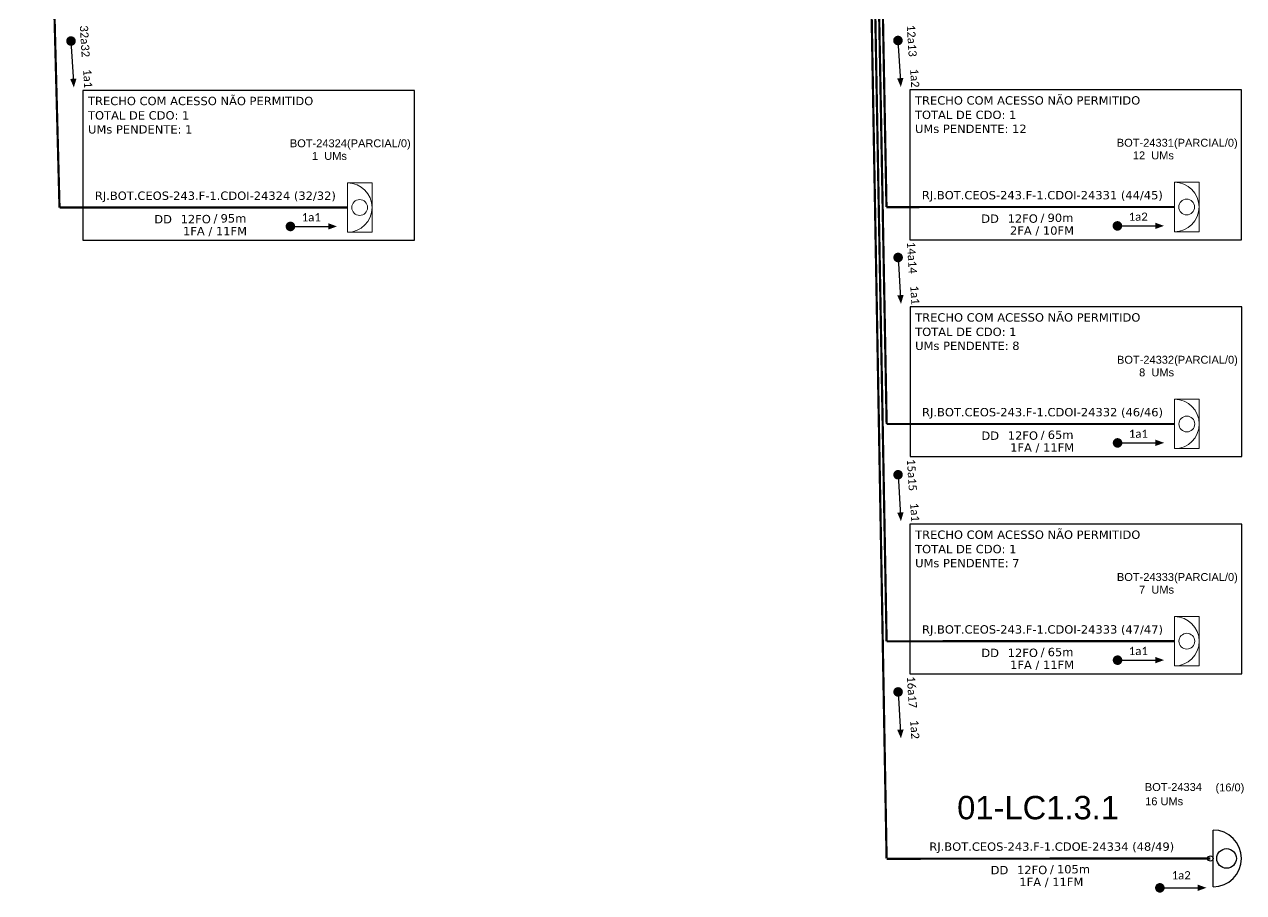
# Model space of a CAD drawing. Header units: millimetres. Extents: x 11891 to 13705, y -3602 to -1984.
# Drawn here: x 12850 to 13360, y -3421 to -3057 of the extents above; entities that cross this region are included whole.
import ezdxf
from ezdxf.enums import TextEntityAlignment as Align

# ---------------------------------------------------------------- set-up
doc = ezdxf.new("R2010")
doc.units = ezdxf.units.MM
doc.header["$MEASUREMENT"] = 0
doc.linetypes.add('ARILSUPP', pattern=[2.98, 1.42, -0.71, 0.14, -0.71])
for name, color, linetype, lineweight in [("20.0-LEGENDA DOS CDO'S", 1, 'Continuous', 0), ('20.1-CDO_INTERIOR', 1, 'Continuous', 0), ('20.2-CDO_POSTE', 1, 'Continuous', 5), ('40.1-ETIQUETAS', 1, 'Continuous', 20)]:
    doc.layers.add(name, color=color, linetype=linetype, lineweight=lineweight)
for name, color, linetype in [('CAP a instalar', 1, 'Continuous'), ('CDO_POSTE', 1, 'Continuous'), ('LC1', 3, 'Continuous'), ('SETA', 7, 'Continuous')]:
    doc.layers.add(name, color=color, linetype=linetype)
doc.styles.add('ARIAL', font='arial.ttf')
doc.styles.add('siredit', font='verdana.ttf')

# ---------------------------------------------------------------- blocks, each defined once
blk = doc.blocks.new('CDOI_INT')
at = {"layer": '20.1-CDO_INTERIOR', "color": 0, "lineweight": 18}
blk.add_lwpolyline([(4.25, -4.25), (4.25, 4.25), (0, 4.25), (0, -4.25)], close=True, dxfattribs=at)
blk.add_circle((2.12, 0), 1.36, dxfattribs=at)
blk.add_arc((0, 0), 4.25, 270, 90, dxfattribs=at)
at = {"layer": "20.0-LEGENDA DOS CDO'S", "color": 0, "style": 'ARIAL'}
for tag, p in [('CDO_N', (-0.08, 10.38)), ('SPLITER_1', (21.18, 10.38)), ('SURVEY', (-0.08, 8.2)), ('SPLITER_2', (21.19, 8.68)), ('SAP', (-0.08, 6.23)), ('1:XX', (5.94, -2.22)), ('UMS', (5.94, -4.24))]:
    blk.add_attdef(tag, p, '', height=1.36, dxfattribs=at)
blk.add_attdef('FIBRAS_UTILIZADAS', text='', height=1.36, dxfattribs=at).set_placement((15.34, 10.38), align=Align.CENTER)
blk = doc.blocks.new('ETIQUETA_RS5F')
at = {"layer": '40.1-ETIQUETAS', "color": 0, "style": 'siredit'}
blk.add_text('/', height=1.5, dxfattribs=at).set_placement((1.55, -1.95), align=Align.MIDDLE_RIGHT)
for tag, p in [('ETIQUETA_R_PRIMARIA', (1.18, 4.1)), ('ETIQUETA_R_SECUNDARIA', (1.18, 2.1)), ('F_ATIVAS/F_MORTAS', (1.11, -4.24))]:
    blk.add_attdef(tag, text='', height=1.5, dxfattribs=at).set_placement(p, align=Align.MIDDLE_CENTER)
for tag, p in [('TIPO_CABO', (-6.62, -2.12)), ('CAP_CABO', (0.37, -2.09))]:
    blk.add_attdef(tag, text='', height=1.5, dxfattribs=at).set_placement(p, align=Align.MIDDLE_RIGHT)
blk.add_attdef('METROS', text='', height=1.5, dxfattribs=at).set_placement((2.11, -1.95), align=Align.MIDDLE_LEFT)
for tag, p in [('FUSÃO_1', (0.82, -8.39)), ('FUSÃO_2', (0.82, -10.6)), ('FUSÃO_3', (0.82, -12.93)), ('FUSÃO_4', (0.82, -15.14)), ('FUSÃO_5', (0.82, -17.16))]:
    blk.add_attdef(tag, text='', height=1.5, dxfattribs=at).set_placement(p, align=Align.CENTER)
blk = doc.blocks.new('CDOE-TEXTO PADRÃO')
at = {"layer": "20.0-LEGENDA DOS CDO'S", "color": 0, "style": 'ARIAL'}
for tag, p in [('CDO_N', (0.49, 7.39)), ('CORDOALHA', (0.5, 4.33)), ('SAP', (0.51, 1.67)), ('SPLITER_1', (0.59, -0.91)), ('SPLITER_2', (0.6, -3.55)), ('(XX-XX_F)S', (0.54, -8.29)), ('(XX-XX_L)S', (0.55, -10.83)), ('UMS', (0.55, -13.15))]:
    blk.add_attdef(tag, p, '', height=1.7, rotation=0.118, dxfattribs=at)
blk.add_attdef('FIBRAS_UTILIZADAS', text='', height=1.7, rotation=0.118, dxfattribs=at).set_placement((19.77, 7.43), align=Align.CENTER)
blk = doc.blocks.new('CDOE POSTE_')
at = {"color": 1}
blk.add_line((12.92, -5.49), (-2.38, -5.49), dxfattribs=at)
for centre, radius in [((5.27, -1.86), 2.64), ((5.27, -6.2), 0.708)]:
    blk.add_circle(centre, radius, dxfattribs=at)
blk.add_arc((5.27, -5.49), 7.65, 0, 180, dxfattribs=at)

msp = doc.modelspace()

# ---------------------------------------------------------------- linework, layer by layer
at = {"const_width": 2, "elevation": 2}
for points in [[(12869.38, -3063.4, 1), (12869.5, -3065.4, 1)], [(13215.44, -3063.17, 1), (13215.56, -3065.17, 1)], [(12960.27, -3142.02, 1), (12962.27, -3142.02, 1)], [(13306.33, -3141.79, 1), (13308.33, -3141.79, 1)], [(13215.51, -3154.01, 1), (13215.63, -3156.01, 1)], [(13306.4, -3232.63, 1), (13308.4, -3232.63, 1)], [(13215.48, -3244.96, 1), (13215.61, -3246.95, 1)], [(13306.38, -3323.58, 1), (13308.38, -3323.58, 1)], [(13215.49, -3335.88, 1), (13215.61, -3337.88, 1)], [(13324.1, -3418.89, 1), (13326.1, -3418.89, 1)]]:
    msp.add_lwpolyline(points, format="xyb", close=True, dxfattribs=at)
at = {"color": 3, "elevation": 2}
for points in [[(12874.42, -3085.12), (12874.42, -3147.78), (13013.25, -3147.78), (13013.25, -3085.12), (12874.42, -3085.12)], [(13220.48, -3084.89), (13220.48, -3147.55), (13359.31, -3147.55), (13359.31, -3084.89), (13220.48, -3084.89)], [(13220.55, -3175.72), (13220.55, -3238.39), (13359.38, -3238.39), (13359.38, -3175.72), (13220.55, -3175.72)], [(13220.52, -3266.67), (13220.52, -3329.34), (13359.36, -3329.34), (13359.36, -3266.67), (13220.52, -3266.67)]]:
    msp.add_lwpolyline(points, dxfattribs=at)
at = {"layer": 'CAP a instalar', "color": 8, "ltscale": 7, "const_width": 0.933, "elevation": 2}
for points in [[(12864.64, -3134.13), (12850.41, -2588.86)], [(13210.75, -3315.68), (13197.62, -2588.74)], [(13210.77, -3224.73), (13199.13, -2588.74)], [(13210.7, -3133.9), (13200.51, -2588.74)], [(12864.64, -3134.13), (12985.09, -3134.1)], [(13210.7, -3133.9), (13331.15, -3133.87)], [(13210.77, -3224.73), (13331.22, -3224.7)], [(13210.75, -3315.68), (13331.2, -3315.65)]]:
    msp.add_lwpolyline(points, dxfattribs=at)
at = {"layer": 'CAP a instalar', "ltscale": 7, "const_width": 0.933, "elevation": 2}
for points in [[(13210.75, -3406.6), (13196.24, -2588.74)], [(13210.76, -3406.71), (13346.24, -3406.6)]]:
    msp.add_lwpolyline(points, dxfattribs=at)
at = {"layer": 'SETA', "elevation": 2}
for points in [[(12869.44, -3064.4), (12870.48, -3081.56)], [(13215.5, -3064.17), (13216.54, -3081.33)], [(12961.27, -3142.02), (12978.47, -3142.02)], [(13307.33, -3141.79), (13324.53, -3141.79)], [(13215.57, -3155.01), (13216.61, -3172.17)], [(13307.4, -3232.63), (13324.6, -3232.63)], [(13215.54, -3245.95), (13216.58, -3263.12)], [(13307.38, -3323.58), (13324.57, -3323.58)], [(13215.55, -3336.88), (13216.59, -3354.04)], [(13325.1, -3418.89), (13342.29, -3418.89)]]:
    msp.add_lwpolyline(points, dxfattribs=at)
at = {"layer": 'SETA'}
for points in [[(12871.75, -3080.1, 2), (12870.64, -3083.84, 2), (12869.09, -3080.26, 2)], [(13217.81, -3079.87, 2), (13216.7, -3083.61, 2), (13215.15, -3080.03, 2)], [(12977.09, -3140.66, 2), (12980.75, -3142, 2), (12977.09, -3143.33, 2)], [(13323.15, -3140.43, 2), (13326.81, -3141.77, 2), (13323.15, -3143.1, 2)], [(13217.88, -3170.71, 2), (13216.77, -3174.45, 2), (13215.22, -3170.87, 2)], [(13323.22, -3231.27, 2), (13326.88, -3232.6, 2), (13323.22, -3233.94, 2)], [(13217.86, -3261.66, 2), (13216.75, -3265.4, 2), (13215.2, -3261.82, 2)], [(13323.19, -3322.22, 2), (13326.86, -3323.55, 2), (13323.19, -3324.88, 2)], [(13217.86, -3352.58, 2), (13216.75, -3356.32, 2), (13215.2, -3352.74, 2)], [(13340.91, -3417.53, 2), (13344.57, -3418.87, 2), (13340.91, -3420.2, 2)]]:
    msp.add_solid(points, dxfattribs=at)

# ---------------------------------------------------------------- block references
at = {"layer": '20.1-CDO_INTERIOR', "color": 8, "ltscale": 11}
ref = msp.add_blockref('CDOI_INT', (12985.11, -3134.1, 2), dxfattribs=dict(at, xscale=2.430832509970058, yscale=2.430832509970058, zscale=2.430832509970058))
ref.add_attrib('CDO_N', 'BOT-24324', dxfattribs={"layer": "20.0-LEGENDA DOS CDO'S", "color": 8, "height": 3.307, "style": 'ARIAL'}).set_placement((12984.91, -3108.86, 2), align=Align.RIGHT)
ref.add_attrib('FIBRAS_UTILIZADAS', '    (PARCIAL/0)', dxfattribs={"layer": "20.0-LEGENDA DOS CDO'S", "color": 8, "height": 3.3, "style": 'ARIAL'}).set_placement((12995.72, -3108.86, 2), align=Align.CENTER)
ref.add_attrib('SURVEY', '1  UMs', dxfattribs={"layer": "20.0-LEGENDA DOS CDO'S", "color": 8, "height": 3.307, "style": 'ARIAL'}).set_placement((12984.92, -3114.16, 2), align=Align.RIGHT)
ref = msp.add_blockref('CDOI_INT', (13331.17, -3133.87, 2), dxfattribs=dict(at, xscale=2.430832509970058, yscale=2.430832509970058, zscale=2.430832509970058))
ref.add_attrib('CDO_N', 'BOT-24331', dxfattribs={"layer": "20.0-LEGENDA DOS CDO'S", "color": 8, "height": 3.307, "style": 'ARIAL'}).set_placement((13330.97, -3108.63, 2), align=Align.RIGHT)
ref.add_attrib('FIBRAS_UTILIZADAS', '    (PARCIAL/0)', dxfattribs={"layer": "20.0-LEGENDA DOS CDO'S", "color": 8, "height": 3.3, "style": 'ARIAL'}).set_placement((13341.78, -3108.63, 2), align=Align.CENTER)
ref.add_attrib('SURVEY', '12  UMs', dxfattribs={"layer": "20.0-LEGENDA DOS CDO'S", "color": 8, "height": 3.307, "style": 'ARIAL'}).set_placement((13330.98, -3113.93, 2), align=Align.RIGHT)
ref = msp.add_blockref('CDOI_INT', (13331.24, -3224.7, 2), dxfattribs=dict(at, xscale=2.430832509970058, yscale=2.430832509970058, zscale=2.430832509970058))
ref.add_attrib('CDO_N', 'BOT-24332', dxfattribs={"layer": "20.0-LEGENDA DOS CDO'S", "color": 8, "height": 3.307, "style": 'ARIAL'}).set_placement((13331.04, -3199.47, 2), align=Align.RIGHT)
ref.add_attrib('FIBRAS_UTILIZADAS', '    (PARCIAL/0)', dxfattribs={"layer": "20.0-LEGENDA DOS CDO'S", "color": 8, "height": 3.3, "style": 'ARIAL'}).set_placement((13341.85, -3199.47, 2), align=Align.CENTER)
ref.add_attrib('SURVEY', '8  UMs', dxfattribs={"layer": "20.0-LEGENDA DOS CDO'S", "color": 8, "height": 3.307, "style": 'ARIAL'}).set_placement((13331.05, -3204.77, 2), align=Align.RIGHT)
ref = msp.add_blockref('CDOI_INT', (13331.22, -3315.65, 2), dxfattribs=dict(at, xscale=2.430832509970058, yscale=2.430832509970058, zscale=2.430832509970058))
ref.add_attrib('CDO_N', 'BOT-24333', dxfattribs={"layer": "20.0-LEGENDA DOS CDO'S", "color": 8, "height": 3.307, "style": 'ARIAL'}).set_placement((13331.01, -3290.42, 2), align=Align.RIGHT)
ref.add_attrib('FIBRAS_UTILIZADAS', '    (PARCIAL/0)', dxfattribs={"layer": "20.0-LEGENDA DOS CDO'S", "color": 8, "height": 3.3, "style": 'ARIAL'}).set_placement((13341.83, -3290.42, 2), align=Align.CENTER)
ref.add_attrib('SURVEY', '7  UMs', dxfattribs={"layer": "20.0-LEGENDA DOS CDO'S", "color": 8, "height": 3.307, "style": 'ARIAL'}).set_placement((13331.03, -3295.72, 2), align=Align.RIGHT)
at = {"layer": '20.2-CDO_POSTE'}
ref = msp.add_blockref('CDOE-TEXTO PADRÃO', (13333.01, -3400.5, 2), dxfattribs=dict(at, xscale=1.944000005722046, yscale=1.944000005722046, zscale=1.944))
ref.add_attrib('CDO_N', 'BOT-24334', (13318.83, -3378.37, 2), dxfattribs={"layer": "20.0-LEGENDA DOS CDO'S", "color": 0, "height": 3.305, "rotation": 0.118, "style": 'ARIAL'})
ref.add_attrib('CORDOALHA', '16 UMs', (13318.95, -3384.33, 2), dxfattribs={"layer": "20.0-LEGENDA DOS CDO'S", "color": 0, "height": 3.305, "rotation": 0.118, "style": 'ARIAL'})
ref.add_attrib('FIBRAS_UTILIZADAS', '       (16/0)', dxfattribs={"layer": "20.0-LEGENDA DOS CDO'S", "color": 0, "height": 3.3045, "rotation": 0.118, "style": 'ARIAL'}).set_placement((13349.92, -3378.52, 2), align=Align.CENTER)
at = {"layer": '40.1-ETIQUETAS', "color": 8}
ref = msp.add_blockref('ETIQUETA_RS5F', (12927.11, -3134.06, 2), dxfattribs=dict(at, xscale=2.33279996999954, yscale=2.33279996999954, zscale=2.33279996999954))
ref.add_attrib('ETIQUETA_R_SECUNDARIA', 'RJ.BOT.CEOS-243.F-1.CDOI-24324 (32/32)', dxfattribs={"color": 0, "height": 3.4992, "style": 'siredit'}).set_placement((12929.87, -3129.15, 2), align=Align.MIDDLE_CENTER)
ref.add_attrib('TIPO_CABO', 'DD', dxfattribs={"color": 0, "height": 3.499, "style": 'siredit'}).set_placement((12911.68, -3138.99, 2), align=Align.MIDDLE_RIGHT)
ref.add_attrib('CAP_CABO', '12FO', dxfattribs={"color": 0, "height": 3.499, "style": 'siredit'}).set_placement((12927.97, -3138.94, 2), align=Align.MIDDLE_RIGHT)
ref.add_attrib('METROS', '95m', dxfattribs={"color": 0, "height": 3.499, "style": 'siredit'}).set_placement((12932.04, -3138.62, 2), align=Align.MIDDLE_LEFT)
ref.add_attrib('F_ATIVAS/F_MORTAS', '1FA / 11FM', dxfattribs={"color": 0, "height": 3.499, "style": 'siredit'}).set_placement((12929.71, -3143.96, 2), align=Align.MIDDLE_CENTER)
ref = msp.add_blockref('ETIQUETA_RS5F', (13273.17, -3133.83, 2), dxfattribs=dict(at, xscale=2.33279996999954, yscale=2.33279996999954, zscale=2.33279996999954))
ref.add_attrib('ETIQUETA_R_SECUNDARIA', 'RJ.BOT.CEOS-243.F-1.CDOI-24331 (44/45)', dxfattribs={"color": 0, "height": 3.4992, "style": 'siredit'}).set_placement((13275.93, -3128.92, 2), align=Align.MIDDLE_CENTER)
ref.add_attrib('TIPO_CABO', 'DD', dxfattribs={"color": 0, "height": 3.499, "style": 'siredit'}).set_placement((13257.74, -3138.76, 2), align=Align.MIDDLE_RIGHT)
ref.add_attrib('CAP_CABO', '12FO', dxfattribs={"color": 0, "height": 3.499, "style": 'siredit'}).set_placement((13274.03, -3138.71, 2), align=Align.MIDDLE_RIGHT)
ref.add_attrib('METROS', '90m', dxfattribs={"color": 0, "height": 3.499, "style": 'siredit'}).set_placement((13278.1, -3138.39, 2), align=Align.MIDDLE_LEFT)
ref.add_attrib('F_ATIVAS/F_MORTAS', '2FA / 10FM', dxfattribs={"color": 0, "height": 3.499, "style": 'siredit'}).set_placement((13275.77, -3143.73, 2), align=Align.MIDDLE_CENTER)
ref = msp.add_blockref('ETIQUETA_RS5F', (13273.24, -3224.67, 2), dxfattribs=dict(at, xscale=2.33279996999954, yscale=2.33279996999954, zscale=2.33279996999954))
ref.add_attrib('ETIQUETA_R_SECUNDARIA', 'RJ.BOT.CEOS-243.F-1.CDOI-24332 (46/46)', dxfattribs={"color": 0, "height": 3.4992, "style": 'siredit'}).set_placement((13276, -3219.76, 2), align=Align.MIDDLE_CENTER)
ref.add_attrib('TIPO_CABO', 'DD', dxfattribs={"color": 0, "height": 3.499, "style": 'siredit'}).set_placement((13257.81, -3229.6, 2), align=Align.MIDDLE_RIGHT)
ref.add_attrib('CAP_CABO', '12FO', dxfattribs={"color": 0, "height": 3.499, "style": 'siredit'}).set_placement((13274.1, -3229.55, 2), align=Align.MIDDLE_RIGHT)
ref.add_attrib('METROS', '65m', dxfattribs={"color": 0, "height": 3.499, "style": 'siredit'}).set_placement((13278.17, -3229.22, 2), align=Align.MIDDLE_LEFT)
ref.add_attrib('F_ATIVAS/F_MORTAS', '1FA / 11FM', dxfattribs={"color": 0, "height": 3.499, "style": 'siredit'}).set_placement((13275.84, -3234.57, 2), align=Align.MIDDLE_CENTER)
ref = msp.add_blockref('ETIQUETA_RS5F', (13273.22, -3315.61, 2), dxfattribs=dict(at, xscale=2.33279996999954, yscale=2.33279996999954, zscale=2.33279996999954))
ref.add_attrib('ETIQUETA_R_SECUNDARIA', 'RJ.BOT.CEOS-243.F-1.CDOI-24333 (47/47)', dxfattribs={"color": 0, "height": 3.4992, "style": 'siredit'}).set_placement((13275.98, -3310.71, 2), align=Align.MIDDLE_CENTER)
ref.add_attrib('TIPO_CABO', 'DD', dxfattribs={"color": 0, "height": 3.499, "style": 'siredit'}).set_placement((13257.79, -3320.55, 2), align=Align.MIDDLE_RIGHT)
ref.add_attrib('CAP_CABO', '12FO', dxfattribs={"color": 0, "height": 3.499, "style": 'siredit'}).set_placement((13274.07, -3320.5, 2), align=Align.MIDDLE_RIGHT)
ref.add_attrib('METROS', '65m', dxfattribs={"color": 0, "height": 3.499, "style": 'siredit'}).set_placement((13278.15, -3320.17, 2), align=Align.MIDDLE_LEFT)
ref.add_attrib('F_ATIVAS/F_MORTAS', '1FA / 11FM', dxfattribs={"color": 0, "height": 3.499, "style": 'siredit'}).set_placement((13275.81, -3325.52, 2), align=Align.MIDDLE_CENTER)
at = {"layer": '40.1-ETIQUETAS'}
ref = msp.add_blockref('ETIQUETA_RS5F', (13277.1, -3406.53, 2), dxfattribs=dict(at, xscale=2.33279996999954, yscale=2.33279996999954, zscale=2.33279996999954))
ref.add_attrib('ETIQUETA_R_SECUNDARIA', 'RJ.BOT.CEOS-243.F-1.CDOE-24334 (48/49)', dxfattribs={"color": 0, "height": 3.4992, "style": 'siredit'}).set_placement((13279.86, -3401.62, 2), align=Align.MIDDLE_CENTER)
ref.add_attrib('TIPO_CABO', 'DD', dxfattribs={"color": 0, "height": 3.499, "style": 'siredit'}).set_placement((13261.67, -3411.46, 2), align=Align.MIDDLE_RIGHT)
ref.add_attrib('CAP_CABO', '12FO', dxfattribs={"color": 0, "height": 3.499, "style": 'siredit'}).set_placement((13277.96, -3411.41, 2), align=Align.MIDDLE_RIGHT)
ref.add_attrib('METROS', '105m', dxfattribs={"color": 0, "height": 3.499, "style": 'siredit'}).set_placement((13282.03, -3411.08, 2), align=Align.MIDDLE_LEFT)
ref.add_attrib('F_ATIVAS/F_MORTAS', '1FA / 11FM', dxfattribs={"color": 0, "height": 3.499, "style": 'siredit'}).set_placement((13279.69, -3416.43, 2), align=Align.MIDDLE_CENTER)
at = {"layer": 'CDO_POSTE', "xscale": 1.555199980735779, "yscale": 1.555199980735779, "zscale": 1.5552, "rotation": 270}
msp.add_blockref('CDOE POSTE_', (13355.89, -3398.4, 2), dxfattribs=at)

# ---------------------------------------------------------------- texts
at = {"color": 3, "style": 'siredit'}
for s, p in [('TRECHO COM ACESSO NÃO PERMITIDO', (13222.63, -3091.01, 2)), ('TRECHO COM ACESSO NÃO PERMITIDO', (12876.57, -3091.24, 2)), ('TOTAL DE CDO: 1', (12876.57, -3097.27, 2)), ('TOTAL DE CDO: 1', (13222.63, -3097.04, 2)), ('UMs PENDENTE: 1', (12876.57, -3103.12, 2)), ('UMs PENDENTE: 12', (13222.63, -3102.89, 2)), ('TRECHO COM ACESSO NÃO PERMITIDO', (13222.7, -3181.85, 2)), ('TOTAL DE CDO: 1', (13222.7, -3187.88, 2)), ('UMs PENDENTE: 8', (13222.7, -3193.73, 2)), ('TRECHO COM ACESSO NÃO PERMITIDO', (13222.68, -3272.8, 2)), ('TOTAL DE CDO: 1', (13222.68, -3278.82, 2)), ('UMs PENDENTE: 7', (13222.68, -3284.68, 2))]:
    msp.add_text(s, height=3.4992, dxfattribs=at).set_placement(p)
at = {"color": 0, "char_height": 3.4214, "width": 50.7176, "attachment_point": 5, "rotation": 273.4639}
for s, insert in [('\\C7;\\fCalibri|b0|i0|c0|p34;32a32', (12875.22, -3064.51, 2)), ('\\C7;\\fCalibri|b0|i0|c0|p34;12a13', (13221.28, -3064.28, 2)), ('\\C7;\\fCalibri|b0|i0|c0|p34;1a2', (13222.51, -3079.91, 2)), ('\\C7;\\fCalibri|b0|i0|c0|p34;1a1', (12876.45, -3080.14, 2)), ('\\C7;\\fCalibri|b0|i0|c0|p34;14a14', (13221.35, -3155.11, 2)), ('\\C7;\\fCalibri|b0|i0|c0|p34;1a1', (13222.58, -3170.75, 2)), ('\\C7;\\fCalibri|b0|i0|c0|p34;15a15', (13221.33, -3246.06, 2)), ('\\C7;\\fCalibri|b0|i0|c0|p34;1a1', (13222.55, -3261.7, 2)), ('\\C7;\\fCalibri|b0|i0|c0|p34;16a17', (13221.34, -3336.99, 2)), ('\\C7;\\fCalibri|b0|i0|c0|p34;1a2', (13222.56, -3352.62, 2))]:
    msp.add_mtext(s, dxfattribs=dict(at, insert=insert))
at = {"color": 0, "char_height": 3.4214, "width": 50.7176, "attachment_point": 5}
for s, insert in [('\\C7;\\fCalibri|b0|i0|c0|p34;1a1', (12969.98, -3138.17, 2)), ('\\C7;\\fCalibri|b0|i0|c0|p34;1a2', (13316.04, -3137.94, 2)), ('\\C7;\\fCalibri|b0|i0|c0|p34;1a1', (13316.11, -3228.78, 2)), ('\\C7;\\fCalibri|b0|i0|c0|p34;1a1', (13316.09, -3319.73, 2)), ('\\C7;\\fCalibri|b0|i0|c0|p34;1a2', (13334.03, -3413.64, 2))]:
    msp.add_mtext(s, dxfattribs=dict(at, insert=insert))
at = {"layer": 'LC1', "linetype": 'ARILSUPP', "style": 'ARIAL'}
msp.add_text('01-LC1.3.1', height=9.8, dxfattribs=at).set_placement((13274.14, -3385.3, 2), align=Align.MIDDLE_CENTER)

doc.saveas('drawing.dxf')
